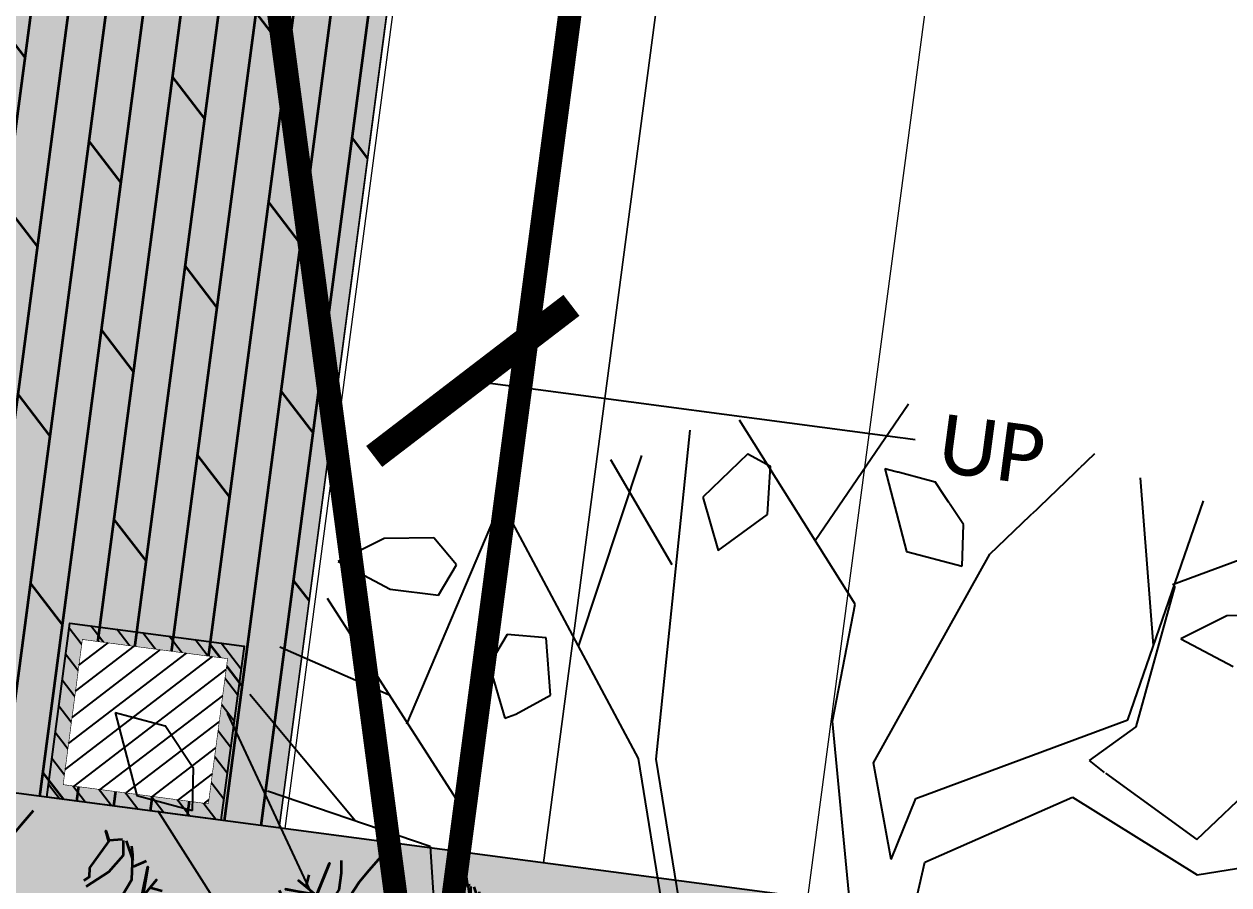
# Model space of a CAD drawing. Header units: millimetres. Extents: x -179928 to 528275, y -469666 to 511935.
# Drawn here: x 49771 to 51827, y 106311 to 107780 of the extents above; entities that cross this region are included whole.
import ezdxf

# ---------------------------------------------------------------- set-up
doc = ezdxf.new("R2010")
doc.units = ezdxf.units.MM
doc.set_wipeout_variables(frame=1)
doc.linetypes.add('DASHED', pattern=[0.75, 0.5, -0.25])
for name, color, linetype in [('ad-Arrow', 32, 'Continuous'), ('ad-Elevation 10', 8, 'Continuous'), ('ad-MS Columns', 1, 'Continuous'), ('ad-Plinth', 8, 'Continuous'), ('ad-RCC', 3, 'Continuous'), ('ad-RCC Hatch', 125, 'Continuous'), ('ad-Secondary Roof', 6, 'Continuous'), ('ad-Text main', 7, 'Continuous'), ('ad-Verandah', 33, 'Continuous')]:
    doc.layers.add(name, color=color, linetype=linetype)
doc.layers.add('ad-Landscape', color=94, linetype='Continuous', lineweight=35)
doc.styles.add('6 U T S R N_Corridor-Basement$0$Standard', font='arial.ttf')
doc.styles.get("Standard").update_dxf_attribs({"font": 'arial.ttf'})
doc.dimstyles.new('A-100-DIM-INT (MM-FT)', dxfattribs={"dimscale": 50, "dimtxt": 2.4, "dimasz": 1, "dimexe": 5, "dimexo": 100, "dimgap": 1, "dimtad": 0, "dimdec": 0, "dimdsep": 46, "dimtxsty": 'Standard', "dimblk": 'ARCHTICK', "dimcen": 0.025, "dimse1": 1, "dimse2": 1, "dimclrd": 256, "dimclre": 256, "dimclrt": 256, "dimazin": 2, "dimtfac": 1, "dimtdec": 0, "dimtix": 1, "dimtmove": 2, "dimatfit": 3, "dimldrblk": 'ARCHTICK', "dimfxl": 1, "dimtolj": 1, "dimtzin": 0, "dimarcsym": 0})

# ---------------------------------------------------------------- blocks, each defined once
blk = doc.blocks.new('1625E_Roof Plan')
at = {"layer": 'ad-Secondary Roof', "linetype": 'DASHED', "ltscale": 2, "const_width": 40}
for points in [[(13950, 14220), (13138.3, 11207.5), (13950, 8195)], [(12570, 8195), (10022.5, 11207.5), (12570, 14220), (13950, 14220), (13950, 8195)]]:
    blk.add_lwpolyline(points, close=True, dxfattribs=at)
blk = doc.blocks.new('A$C42b14ea2')
at = {"layer": 'ad-RCC Hatch', "transparency": 33554687}
h = blk.add_hatch(dxfattribs=at)
h.set_pattern_fill('ANSI31', color=256, scale=10)
h.set_pattern_definition([(45, (13250, 8645), (-22.45064, 22.45064), [])])
h.paths.add_polyline_path([(0, 0), (300, 0), (300, 300), (0, 300)])
at = {"layer": 'ad-RCC'}
blk.add_lwpolyline([(0, 0), (300, 0), (300, 300), (0, 300)], close=True, dxfattribs=at)
blk = doc.blocks.new('1625E_Columns')
at = {"layer": 'ad-RCC', "xscale": -1}
blk.add_blockref('A$C42b14ea2', (13540, 8645), dxfattribs=at)
blk = doc.blocks.new('zw$B0BD')
blk.add_wipeout([(0, 0), (250, 0), (250, -250), (0, -250)])
at = {"layer": 'ad-MS Columns'}
h = blk.add_hatch(dxfattribs=at)
h.set_pattern_fill('ANSI31', color=256, scale=10)
h.set_pattern_definition([(45, (4e-12, -250), (-22.4506, 22.4506), [])])
h.paths.add_polyline_path([(0, 0), (250, 0), (250, -250), (0, -250)])
at = {"layer": 'ad-MS Columns', "const_width": 1}
blk.add_lwpolyline([(0, 0), (250, 0), (250, -250), (0, -250)], close=True, dxfattribs=at)
blk = doc.blocks.new('zw$BD87')
at = {"layer": 'ad-MS Columns'}
blk.add_blockref('zw$B0BD', (1145, 8920), dxfattribs=at)
blk = doc.blocks.new('_ArchTick')
at = {"color": 0, "linetype": 'ByBlock', "const_width": 0.15}
blk.add_lwpolyline([(-0.5, -0.5), (0.5, 0.5)], dxfattribs=at)
blk = doc.blocks.new('A$C06C421F0')
at = {"layer": 'ad-Landscape'}
for points in [[(359.9, 366.5, 36, 14.4, 0), (421.2, 431.5, 14.4, 0.72, 0), (487.4, 441.9, 0, 0, 0), (448, 441.9, 0, 0, 0), (472.5, 524.2, 0, 0, 0), (467.7, 541.4, 0, 0, 0), (379.6, 599.7, 0, 0, 0), (404.1, 579.3, 0, 0, 0), (359.9, 575.7, 0, 0, 0), (404.1, 579.3, 0, 0, 0), (467.7, 541.4, 0, 0, 0), (433.5, 648, 0, 0, 0), (482.5, 692.3, 0, 0, 0), (430.9, 648, 0, 0, 0), (418.6, 692.3, 0, 0, 0), (426.1, 713.1, 0, 0, 0), (413.8, 692.3, 0, 0, 0), (372.2, 716.3, 0, 0, 0), (413.8, 692.3, 0, 0, 0), (323.1, 719.9, 0, 0, 0)], [(353.4, 359.9, 36, 14.4, 0), (288.3, 421.2, 14.4, 0.72, 0), (277.9, 487.4, 0, 0, 0), (277.9, 448, 0, 0, 0), (195.7, 472.5, 0, 0, 0), (178.5, 467.7, 0, 0, 0), (120.2, 379.6, 0, 0, 0), (140.6, 404.1, 0, 0, 0), (144.2, 359.9, 0, 0, 0), (140.6, 404.1, 0, 0, 0), (178.5, 467.7, 0, 0, 0), (71.9, 433.5, 0, 0, 0), (27.6, 482.5, 0, 0, 0), (71.9, 430.9, 0, 0, 0), (27.6, 418.6, 0, 0, 0), (6.8, 426.1, 0, 0, 0), (27.6, 413.8, 0, 0, 0), (3.6, 372.2, 0, 0, 0), (27.6, 413.8, 0, 0, 0), (0, 323.1, 0, 0, 0)], [(366.5, 360, 36, 14.4, 0), (431.5, 298.7, 14.4, 0.72, 0), (441.9, 232.5, 0, 0, 0), (441.9, 271.9, 0, 0, 0), (524.2, 247.4, 0, 0, 0), (541.4, 252.2, 0, 0, 0), (599.7, 340.3, 0, 0, 0), (579.3, 315.8, 0, 0, 0), (575.7, 360, 0, 0, 0), (579.3, 315.8, 0, 0, 0), (541.4, 252.2, 0, 0, 0), (648, 286.4, 0, 0, 0), (692.3, 237.4, 0, 0, 0), (648, 289, 0, 0, 0), (692.3, 301.2, 0, 0, 0), (713.1, 293.8, 0, 0, 0), (692.3, 306.1, 0, 0, 0), (716.3, 347.7, 0, 0, 0), (692.3, 306.1, 0, 0, 0), (719.9, 396.8, 0, 0, 0)], [(360, 353.4, 36, 14.4, 0), (298.7, 288.3, 14.4, 0.72, 0), (232.5, 277.9, 0, 0, 0), (271.9, 277.9, 0, 0, 0), (247.4, 195.7, 0, 0, 0), (252.2, 178.5, 0, 0, 0), (340.3, 120.2, 0, 0, 0), (315.8, 140.6, 0, 0, 0), (360, 144.2, 0, 0, 0), (315.8, 140.6, 0, 0, 0), (252.2, 178.5, 0, 0, 0), (286.4, 71.9, 0, 0, 0), (237.4, 27.6, 0, 0, 0), (289, 71.9, 0, 0, 0), (301.2, 27.6, 0, 0, 0), (293.8, 6.8, 0, 0, 0), (306.1, 27.6, 0, 0, 0), (347.7, 3.6, 0, 0, 0), (306.1, 27.6, 0, 0, 0), (396.8, 0, 0, 0, 0)]]:
    blk.add_lwpolyline(points, format="xyseb", dxfattribs=at)
for points in [[(250.4, 526.4), (212.9, 538.7), (209.3, 580.3), (230, 622.2), (230, 663.9), (226.4, 693.2)], [(277.9, 479.9), (254, 499.6), (250.4, 582.9), (257.6, 610), (274.8, 646.8), (295.1, 678.4), (319.1, 715.2)], [(212.9, 538.7), (182.1, 578), (174.9, 602.6), (103, 607.4), (178.5, 604.8), (198.9, 683.2), (178.5, 602.6), (130.6, 631.9), (151, 619.7), (154.6, 649)], [(460.3, 565.3), (472.5, 575.7), (470.3, 596.5), (507.1, 664.7), (497, 689.2), (507.1, 668.4), (538.7, 675.1)], [(467.7, 551.8), (516.7, 592.9), (546.1, 637.6), (541.3, 672)], [(570.6, 627.2), (548.7, 672)], [(546.1, 517.4), (573.2, 582.5), (568.4, 640.8), (563.2, 661.6)], [(538.7, 507), (578, 537.8), (602.6, 545), (607.4, 616.8), (604.8, 541.4), (683.2, 521), (602.6, 541.4), (631.9, 589.3), (619.7, 568.9), (649, 565.3)], [(573.2, 613.7), (602.6, 630.9)], [(106.2, 573.2), (89, 602.6)], [(92.6, 570.6), (47.9, 548.7)], [(202.5, 546.1), (137.4, 573.2), (79.1, 568.4), (58.3, 563.2)], [(274.8, 472.5), (295.1, 558.4)], [(154.6, 460.3), (144.2, 472.5), (123.4, 470.3), (55.1, 507.1), (30.7, 497), (51.5, 507.1), (44.7, 538.7)], [(168.1, 467.7), (127, 516.7), (82.3, 546.1), (47.9, 541.3)], [(526.4, 469.5), (538.7, 507), (580.3, 510.6), (622.2, 489.8), (663.9, 489.8), (693.2, 493.5)], [(479.9, 441.9), (499.6, 465.9), (582.9, 469.5), (610, 462.3), (646.8, 445.1), (678.4, 424.8), (715.2, 400.8)], [(472.5, 445.1), (558.4, 424.8)], [(239.9, 277.9), (220.3, 254), (137, 250.4), (109.9, 257.6), (73.1, 274.8), (41.5, 295.1), (4.7, 319.1)], [(247.4, 274.8), (161.5, 295.1)], [(565.3, 259.6), (575.7, 247.4), (596.5, 249.6), (664.7, 212.8), (689.2, 222.8), (668.4, 212.8), (675.1, 181.2)], [(193.5, 250.4), (181.2, 212.9), (139.6, 209.3), (97.6, 230), (56, 230), (26.6, 226.4)], [(441.9, 239.9), (465.9, 220.3), (469.5, 137), (462.3, 109.9), (445.1, 73.1), (424.8, 41.5), (400.8, 4.7)], [(445.1, 247.4), (424.8, 161.5)], [(551.8, 252.2), (592.9, 203.2), (637.6, 173.8), (672, 178.6)], [(181.2, 212.9), (141.8, 182.1), (117.3, 174.9), (112.5, 103), (115.1, 178.5), (36.7, 198.9), (117.3, 178.5), (88, 130.6), (100.2, 151), (70.9, 154.6)], [(173.8, 202.5), (146.7, 137.4), (151.5, 79.1), (156.7, 58.3)], [(469.5, 193.5), (507, 181.2), (510.6, 139.6), (489.8, 97.6), (489.8, 56), (493.5, 26.6)], [(507, 181.2), (537.8, 141.8), (545, 117.3), (616.8, 112.5), (541.4, 115.1), (521, 36.7), (541.4, 117.3), (589.3, 88), (568.9, 100.2), (565.3, 70.9)], [(517.4, 173.8), (582.5, 146.7), (640.8, 151.5), (661.6, 156.7)], [(252.2, 168.1), (203.2, 127), (173.8, 82.3), (178.6, 47.9)], [(259.6, 154.6), (247.4, 144.2), (249.6, 123.4), (212.8, 55.1), (222.8, 30.7), (212.8, 51.5), (181.2, 44.7)], [(613.7, 146.7), (630.9, 117.3)], [(627.2, 149.3), (672, 171.2)], [(146.7, 106.2), (117.3, 89)], [(149.3, 92.6), (171.2, 47.9)]]:
    blk.add_lwpolyline(points, dxfattribs=at)
blk = doc.blocks.new('A$C92fa9908')
at = {"layer": 'ad-Verandah', "lineweight": 9}
blk.add_lwpolyline([(12120, 13620), (13650, 13620), (13650, 8645), (12120, 8645)], close=True, dxfattribs=at)
blk = doc.blocks.new('zw$C194')
at = {"layer": 'ad-Plinth', "ltscale": 5, "rotation": 352.4703876422758}
blk.add_blockref('A$C92fa9908', (-156288.2, -329134), dxfattribs=at)
blk = doc.blocks.new("Villa's Boundary")
at = {"ltscale": 5}
blk.add_blockref('zw$C194', (191838.8, 428758.8), dxfattribs=at)
blk = doc.blocks.new('ERFWEF')
at = {"color": 219, "linetype": 'Continuous', "true_color": 0x642165}
for p, q in [((260796.0902, 1945739.3816), (260796.2935, 1945739.9083)), ((260796.0128, 1945739.6023), (260796.2025, 1945739.8886)), ((260796.2036, 1945739.6946), (260796.1494, 1945739.8953)), ((260796.4871, 1945739.5478), (260796.3792, 1945739.9032)), ((260795.7407, 1945739.8671), (260795.655, 1945739.8499)), ((260795.6951, 1945739.5511), (260795.948, 1945739.8726)), ((260795.8231, 1945739.846), (260795.7407, 1945739.8671)), ((260795.655, 1945739.8499), (260795.7283, 1945739.7805)), ((260795.8481, 1945739.7913), (260795.8231, 1945739.846)), ((260796.0611, 1945739.3905), (260795.9552, 1945739.8549)), ((260796.4497, 1945739.671), (260796.6651, 1945739.8543)), ((260796.3777, 1945739.8439), (260796.2841, 1945739.7927)), ((260796.3777, 1945739.8439), (260796.4098, 1945739.8135)), ((260796.3832, 1945739.7352), (260796.4098, 1945739.8135)), ((260795.7432, 1945739.406), (260795.6208, 1945739.7933)), ((260795.8048, 1945739.7494), (260795.8481, 1945739.7913)), ((260796.2841, 1945739.7927), (260796.2859, 1945739.6979)), ((260795.7283, 1945739.7805), (260795.8048, 1945739.7494)), ((260796.5972, 1945739.7583), (260796.5955, 1945739.6119)), ((260796.5972, 1945739.7583), (260796.6737, 1945739.7139)), ((260795.6783, 1945739.6076), (260795.5204, 1945739.7345)), ((260796.2859, 1945739.6979), (260796.3832, 1945739.7352)), ((260796.7012, 1945739.6309), (260796.6737, 1945739.7139)), ((260795.22, 1945739.7005), (260795.2183, 1945739.5541)), ((260795.22, 1945739.7005), (260795.2964, 1945739.6561)), ((260796.7315, 1945739.5699), (260796.9496, 1945739.6891)), ((260795.5669, 1945739.4141), (260795.4499, 1945739.67)), ((260795.324, 1945739.5731), (260795.2964, 1945739.6561)), ((260795.4655, 1945739.298), (260795.4049, 1945739.6493)), ((260795.9006, 1945739.6536), (260795.8574, 1945739.6118)), ((260795.963, 1945739.6308), (260795.9006, 1945739.6536)), ((260795.9448, 1945739.5342), (260795.963, 1945739.6308)), ((260796.6804, 1945739.5626), (260796.7012, 1945739.6309)), ((260796.9603, 1945739.3465), (260797.0136, 1945739.6285)), ((260795.8574, 1945739.6118), (260795.8591, 1945739.517)), ((260796.5955, 1945739.6119), (260796.6804, 1945739.5626)), ((260795.3032, 1945739.5048), (260795.324, 1945739.5731)), ((260796.4466, 1945739.2786), (260796.7315, 1945739.5699)), ((260796.8844, 1945739.2352), (260797.1075, 1945739.5623)), ((260795.2183, 1945739.5541), (260795.3032, 1945739.5048)), ((260796.3978, 1945739.3655), (260796.4871, 1945739.5478)), ((260795.3068, 1945739.3243), (260795.2464, 1945739.5189)), ((260795.8591, 1945739.517), (260795.8791, 1945739.5188)), ((260795.8791, 1945739.5188), (260795.9448, 1945739.5342)), ((260795.6787, 1945739.3387), (260795.4355, 1945739.5027)), ((260796.8953, 1945739.2203), (260797.0223, 1945739.4345)), ((260797.0188, 1945739.4381), (260797.1934, 1945739.4539)), ((260795.6665, 1945738.8183), (260795.7432, 1945739.406)), ((260796.0283, 1945739.0791), (260796.0611, 1945739.3905)), ((260796.0574, 1945739.0703), (260796.0902, 1945739.3816)), ((260796.3282, 1945738.9609), (260796.3978, 1945739.3655)), ((260797.0942, 1945739.3625), (260797.0085, 1945739.3453)), ((260797.1766, 1945739.3415), (260797.0942, 1945739.3625)), ((260795.6787, 1945739.3387), (260795.6379, 1945739.1393)), ((260797.0085, 1945739.3453), (260797.0817, 1945739.2759)), ((260796.4321, 1945739.1114), (260796.4466, 1945739.2786)), ((260796.5004, 1945739.2005), (260796.8844, 1945739.2352)), ((260796.9446, 1945739.0072), (260797.3863, 1945739.2465)), ((260796.8032, 1945739.1853), (260796.8953, 1945739.2203)), ((260796.4321, 1945739.1114), (260796.5004, 1945739.2005)), ((260796.8225, 1945739.159), (260796.8032, 1945739.1853)), ((260796.8238, 1945739.1577), (260796.9446, 1945739.0072)), ((260796.4867, 1945739.0914), (260796.7587, 1945739.1325)), ((260796.7587, 1945739.1325), (260796.9297, 1945738.9489)), ((260796.2827, 1945738.7145), (260796.4867, 1945739.0914)), ((260796.9297, 1945738.9489), (260797.1261, 1945738.9286))]:
    blk.add_line(p, q, dxfattribs=at)
blk = doc.blocks.new('zw$E387')
at = {"color": 6, "xscale": 999.9541051248865, "yscale": 999.9541051248865, "zscale": 999.9541051248865, "rotation": 15.20137085992778}
blk.add_blockref('ERFWEF', (258564827.3, -1945846486.4, 997089.2), dxfattribs=at)
blk = doc.blocks.new('1625_East Villa')
at = {"transparency": 33554559}
h = blk.add_hatch(color=43, dxfattribs=at)
h.dxf.hatch_style = 1
h.paths.add_polyline_path([(12120, 13620), (13640, 13620), (13640, 8645), (12120, 8645)])
h = blk.add_hatch(color=256, dxfattribs=at)
h.dxf.hatch_style = 1
h.set_gradient(color1=(153, 204, 0), color2=(63, 127, 0), tint=1, name='INVSPHERICAL')
h.paths.add_polyline_path([(12120, 4745), (14550, 4745), (14550, 8645), (12120, 8645)])
h = blk.add_hatch(dxfattribs=at)
h.set_pattern_fill('GRASS', color=74)
h.set_pattern_definition([(90, (-1084315.541, 674820.024), (-17.96051224, 17.96051224), [4.7625, -31.1585245]), (45, (-1084315.54, 674820.024), (-17.96051224, 17.96051224), [4.7625, -20.6375]), (135, (-1084315.54, 674820.024), (-17.96051224, -17.96051224), [4.7625, -20.6375])])
h.paths.add_polyline_path([(12120, 4745), (14550, 4745), (14550, 8645), (12120, 8645)])
at = {"layer": 'ad-Landscape', "transparency": 33554687}
h = blk.add_hatch(dxfattribs=at)
h.set_pattern_fill('DOLMIT', color=44, scale=10, angle=270)
h.set_pattern_definition([(270, (-442546.75, 147352.39), (63.5, -1e-14), []), (315, (-442546.75, 147352.4), (126.999913, 126.999913), [89.80256, -179.60512])])
h.paths.add_polyline_path([(12120, 13620), (13640, 13620), (13640, 8645), (12120, 8645)])
at = {"layer": 'ad-Elevation 10'}
blk.add_lwpolyline([(12120, 4745), (14550, 4745), (14550, 8645), (12120, 8645)], close=True, dxfattribs=at)
at = {"layer": 'ad-Verandah', "lineweight": 9}
for points in [[(12120, 13620), (13640, 13620), (13640, 8645), (12120, 8645)], [(14095, 8645), (13640, 8645), (13640, 10245), (14095, 10245)], [(14550, 8645), (14095, 8645), (14095, 10245), (14550, 10245)]]:
    blk.add_lwpolyline(points, close=True, dxfattribs=at)
at = {"layer": 'ad-Landscape', "xscale": 0.7144563243118911, "yscale": 0.7144563243118911, "zscale": 0.7144563243118911, "rotation": 270}
for p in [(12992.6, 8623.1), (13591.1, 8623.1)]:
    blk.add_blockref('A$C06C421F0', p, dxfattribs=at)
at = {"layer": 'ad-Text main', "insert": (14761.3, 9444.3, 0), "char_height": 100, "width": 207.6, "attachment_point": 5, "style": '6 U T S R N_Corridor-Basement$0$Standard', "bg_fill": 2}
blk.add_mtext('{\\fCalibri Light|b0|i0|c0|p34;UP}', dxfattribs=at)
at = {"layer": 'ad-Arrow'}
blk.add_leader([(13867.8, 9445), (14629.4, 9445)], dimstyle='A-100-DIM-INT (MM-FT)', override={"dimscale": 1, "dimasz": 300, "dimgap": 50, "dimtad": 0}, dxfattribs=at)
blk.add_blockref('1625E_Roof Plan', (0, 0))
blk.add_blockref('1625E_Columns', (0, 0))
at = {"layer": 'ad-MS Columns'}
blk.add_blockref('zw$BD87', (12120, 0), dxfattribs=at)
blk = doc.blocks.new("All Plot's Villa Plans")
at = {"ltscale": 5, "rotation": 352.4703876422526}
blk.add_blockref('1625_East Villa', (35550.7, 99624.7), dxfattribs=at)

msp = doc.modelspace()

# ---------------------------------------------------------------- block references
at = {"ltscale": 5}
msp.add_blockref("Villa's Boundary", (0, 0), dxfattribs=at)

# ---------------------------------------------------------------- next in the draw order: block references
msp.add_blockref("All Plot's Villa Plans", (0, 0), dxfattribs=at)

# ---------------------------------------------------------------- next in the draw order: block references
msp.add_blockref('zw$E387', (0, 0), dxfattribs=at)

doc.saveas('drawing.dxf')
